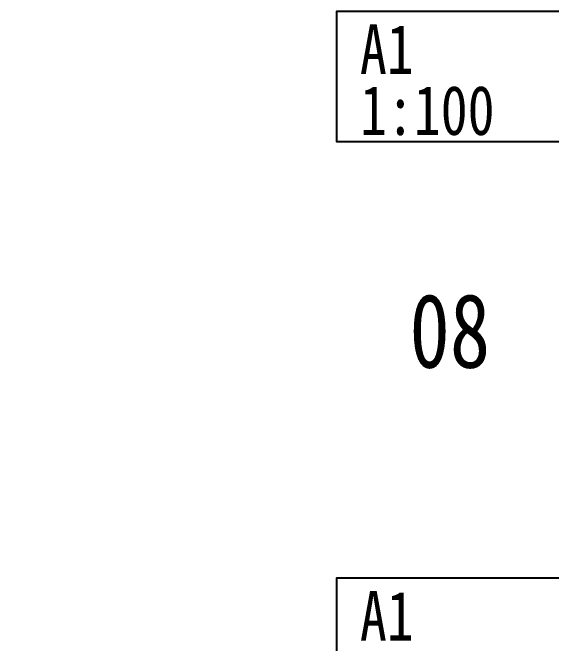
# Model space of a CAD drawing. Extents: x -518115 to 389031, y -231062 to 1628073.
# Drawn here: x -76107 to -2774, y 710753 to 796693 of the extents above; entities that cross this region are included whole.
import ezdxf
from ezdxf.xclip import XClip

# ---------------------------------------------------------------- set-up
doc = ezdxf.new("R2010")
doc.units = 0
doc.header["$LTSCALE"] = 1000
doc.header["$MEASUREMENT"] = 0
doc.header["$XCLIPFRAME"] = 0
doc.linetypes.add('DOTE', pattern=[2.42, 2, -0.2, 0.02, -0.2])
doc.layers.add('DOTE', color=19, linetype='DOTE', lineweight=9)
doc.layers.add('text', color=7, linetype='Continuous')
doc.styles.add('黑体', font='')
doc.styles.get('黑体').set_extended_font_data('SimHei')

# ---------------------------------------------------------------- blocks, each defined once
blk = doc.blocks.new('A$C74D73064')
at = {"layer": 'DOTE', "color": 5}
for p, q in [((196116, 26519), (-86385, 26519)), ((196116, 21519), (-86385, 21519))]:
    blk.add_line(p, q, dxfattribs=at)

msp = doc.modelspace()

# ---------------------------------------------------------------- linework, layer by layer
at = {"layer": 'text', "color": 2}
for points in [[(-985.9, 779065.3), (-31985.9, 779065.3), (-31985.9, 796873.7), (-985.9, 796873.7)], [(-985.9, 701857), (-31985.9, 701857), (-31985.9, 719665.3), (-985.9, 719665.3)]]:
    msp.add_lwpolyline(points, close=True, dxfattribs=at)

# ---------------------------------------------------------------- block references
ref = msp.add_blockref('A$C74D73064', (-93396.5, 727556.3))
XClip(ref).set_block_clipping_path([(104713.0339225737, 10073.5882193815), (158713.0208014316, 29573.5896259328)])

# ---------------------------------------------------------------- texts
at = {"layer": 'text', "color": 2, "style": '黑体', "width": 0.8}
for s, p in [('A1', (-28832.6, 788348.1)), ('1:100', (-28822.7, 780022)), ('A1', (-28832.6, 711139.7))]:
    msp.add_text(s, height=6729.45, dxfattribs=at).set_placement(p)
at = {"layer": 'text', "color": 1, "style": '黑体', "width": 0.8}
msp.add_text('08', height=10094.18, dxfattribs=at).set_placement((-22087.7, 748312.2))

doc.saveas('drawing.dxf')
